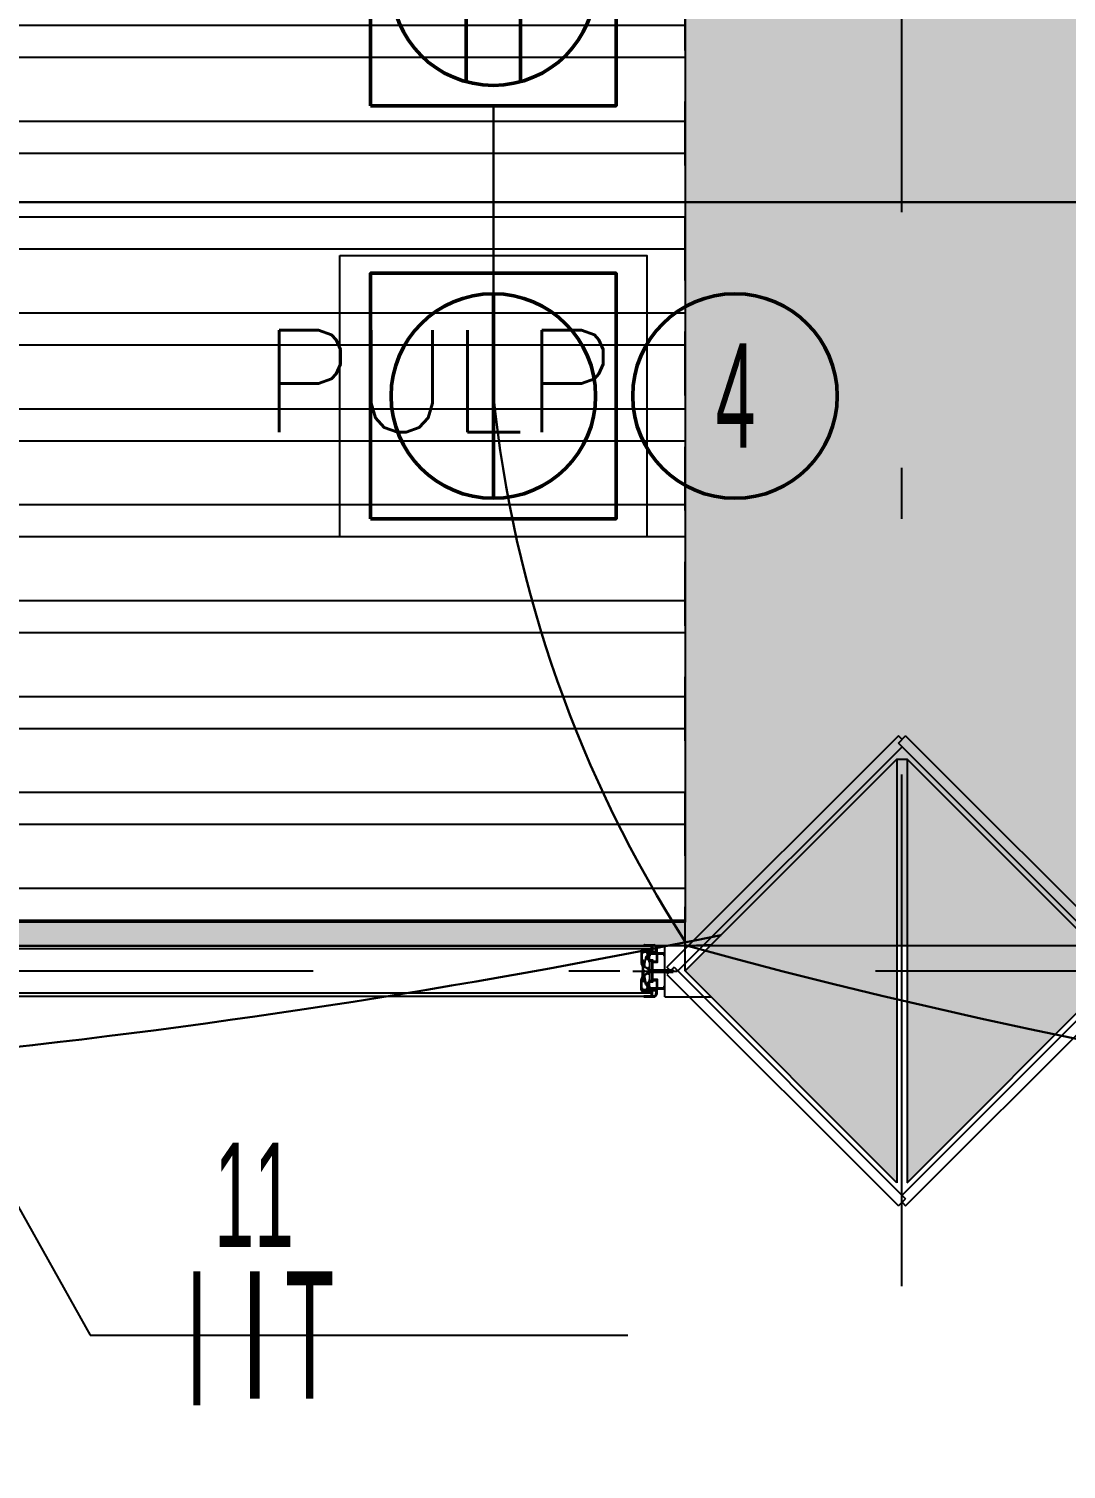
# Model space of a CAD drawing. Header units: millimetres. Extents: x 182 to 575, y -105 to 95.
# Drawn here: x 317.083 to 319.112, y -53.228 to -50.411 of the extents above; entities that cross this region are included whole.
import ezdxf
from ezdxf.enums import TextEntityAlignment as Align

# ---------------------------------------------------------------- set-up
doc = ezdxf.new("R2010")
doc.units = ezdxf.units.MM
doc.header["$MEASUREMENT"] = 0
for name, pattern in [('CONTINU', [0]), ('DASHDOT', [1, 0.5, -0.25, 0, -0.25]), ('HIDDEN2', [0.1875, 0.125, -0.0625]), ('XR_BL2_AND_MON-REV15$0$DASHDOT', [1, 0.5, -0.25, 0, -0.25])]:
    doc.linetypes.add(name, pattern=pattern)
for name, color, linetype in [('auxiliar eletrica', 1, 'Continuous'), ('base', 253, 'Continuous'), ('construir', 10, 'Continuous'), ('EIXOS', 31, 'DASHDOT'), ('EL-EQP-TOM', 10, 'Continuous'), ('ESTR', 3, 'Continuous'), ('FORRO', 253, 'Continuous'), ('Mob', 252, 'Continuous'), ('PISO', 252, 'Continuous'), ('XR_BL2_AND_MON-REV15$0$aca', 2, 'Continuous'), ('XR_BL2_AND_MON-REV15$0$EIXOS_PERFIL', 181, 'XR_BL2_AND_MON-REV15$0$DASHDOT'), ('XR_BL2_AND_MON-REV15$0$MARMORE', 7, 'Continuous'), ('XR_BL2_AND_MON-REV15$0$PERFIL_DIV', 41, 'Continuous')]:
    doc.layers.add(name, color=color, linetype=linetype)
for name, color, linetype, lineweight in [('eletroduto eletrica', 152, 'EL', 30), ('TEXTO ELETRICA', 2, 'Continuous', 20), ('Tomadas elétricas', 2, 'Continuous', 50)]:
    doc.layers.add(name, color=color, linetype=linetype, lineweight=lineweight)
doc.styles.get("Standard").update_dxf_attribs({"font": 'romans.shx'})
doc.styles.add('TECNO', font='technic_.ttf', dxfattribs={"width": 0.7})
doc.linetypes.add('EL', pattern='A,0.5,-0.2,["EL",Standard,S=0.1,R=0,X=-0.08,Y=-0.05],-0.175', length=0.875)

# ---------------------------------------------------------------- blocks, each defined once
blk = doc.blocks.new('XR_BL2_AND_MON-REV15$0$PILAR_60X60_JUNTA')
at = {"layer": 'base'}
for points in [[(-0.4143, 0.01), (0, 0.4243), (0.4143, 0.01)], [(-0.4143, -0.01), (0, -0.4243), (0.4143, -0.01)]]:
    blk.add_hatch(color=256, dxfattribs=at).paths.add_polyline_path(points)
at = {"layer": 'base', "linetype": 'ByBlock'}
for points in [[(-0.4143, 0.01), (0, 0.4243), (0.4143, 0.01)], [(-0.4143, -0.01), (0, -0.4243), (0.4143, -0.01)]]:
    blk.add_lwpolyline(points, close=True, dxfattribs=at)
at = {"layer": 'base'}
blk.add_point((0, 0), dxfattribs=at)
blk = doc.blocks.new('XR_BL2_AND_MON-REV15$0$P_M')
at = {"layer": 'XR_BL2_AND_MON-REV15$0$MARMORE'}
for p, q in [((-0.0071, 0.0354), (-0.4596, -0.4172)), ((0.0071, 0.0212), (-0.0071, 0.0354)), ((0, 0.0283), (0.0071, 0.0354)), ((0.0071, 0.0212), (-0.4455, -0.4313)), ((0.4384, -0.4243), (0, 0.0141)), ((-0.4525, -0.4243), (-0.4596, -0.4172)), ((-0.0071, -0.8697), (0.4455, -0.4172)), ((0.4455, -0.4172), (0.4596, -0.4313)), ((0.4525, -0.4243), (0.4596, -0.4172)), ((-0.4525, -0.4243), (-0.4596, -0.4313)), ((-0.4596, -0.4313), (-0.0071, -0.8839)), ((-0.4525, -0.4243), (-0.4455, -0.4313)), ((-0.4384, -0.4243), (0, -0.8627)), ((-0.0071, -0.8697), (0.0071, -0.8839)), ((0, -0.8768), (-0.0071, -0.8839))]:
    blk.add_line(p, q, dxfattribs=at)
for points in [[(0.4596, -0.4172), (0.0071, 0.0354)], [(0.0071, -0.8839), (0.4596, -0.4313)]]:
    blk.add_lwpolyline(points, dxfattribs=at)
blk = doc.blocks.new('XR_BL2_AND_MON-REV15$0$A$C03051BF2')
at = {"layer": 'XR_BL2_AND_MON-REV15$0$aca'}
for p, q in [((49.1, 20.7, -29.5), (49.1, 62.8, -29.5)), ((53.3, 20.7, -29.5), (53.3, 62.8, -29.5))]:
    blk.add_line(p, q, dxfattribs=at)
at = {"layer": 'XR_BL2_AND_MON-REV15$0$EIXOS_PERFIL'}
blk.add_line((51.2, -16.2, -29.5), (51.2, 70.7, -29.5), dxfattribs=at)
at = {"layer": 'XR_BL2_AND_MON-REV15$0$PERFIL_DIV'}
for p, q in [((53.3, 62.8, -29.5), (49.1, 62.8, -29.5)), ((53.3, 62.8, -29.5), (49.1, 62.8, -29.5)), ((49.1, 20.7, -29.5), (49.1, 62.8, -29.5)), ((53.3, 62.1, -29.5), (49.1, 62.1, -29.5)), ((53.3, 61.4, -29.5), (49.1, 61.4, -29.5)), ((53.3, 60.7, -29.5), (49.1, 60.7, -29.5)), ((53.3, 60, -29.5), (49.1, 60, -29.5)), ((53.3, 59.3, -29.5), (49.1, 59.3, -29.5)), ((53.3, 58.6, -29.5), (49.1, 58.6, -29.5)), ((53.3, 57.9, -29.5), (49.1, 57.9, -29.5)), ((53.3, 57.2, -29.5), (49.1, 57.2, -29.5)), ((53.3, 57.2, -29.5), (49.1, 57.2, -29.5)), ((53.3, 57.2, -29.5), (49.1, 57.2, -29.5)), ((53.3, 57.2, -29.5), (49.1, 57.2, -29.5)), ((53.3, 56.5, -29.5), (49.1, 56.5, -29.5)), ((53.3, 20.7, -29.5), (53.3, 62.8, -29.5)), ((13, 29, -29.5), (6.5, 29, -29.5)), ((6.6, 30.5, -29.5), (16, 30.5, -29.5)), ((13, 22, -29.5), (13, 29, -29.5)), ((14.5, 29, -29.5), (14.5, 22, -29.5)), ((16, 29, -29.5), (14.5, 29, -29.5)), ((16, 29, -29.5), (16, 30.5, -29.5)), ((53.3, 55.8, -29.5), (49.1, 55.8, -29.5)), ((53.3, 55.1, -29.5), (49.1, 55.1, -29.5)), ((53.3, 54.4, -29.5), (49.1, 54.4, -29.5)), ((53.3, 53.7, -29.5), (49.1, 53.7, -29.5)), ((53.3, 53, -29.5), (49.1, 53, -29.5)), ((53.3, 52.3, -29.5), (49.1, 52.3, -29.5)), ((53.3, 51.6, -29.5), (49.1, 51.6, -29.5)), ((53.3, 51.6, -29.5), (49.1, 51.6, -29.5)), ((53.3, 50.9, -29.5), (49.1, 50.9, -29.5)), ((53.3, 50.2, -29.5), (49.1, 50.2, -29.5)), ((53.3, 49.5, -29.5), (49.1, 49.5, -29.5)), ((53.3, 48.8, -29.5), (49.1, 48.8, -29.5)), ((53.3, 48.1, -29.5), (49.1, 48.1, -29.5)), ((53.3, 47.4, -29.5), (49.1, 47.4, -29.5)), ((53.3, 46.7, -29.5), (49.1, 46.7, -29.5)), ((53.3, 46, -29.5), (49.1, 46, -29.5)), ((53.3, 46, -29.5), (49.1, 46, -29.5)), ((53.3, 46, -29.5), (49.1, 46, -29.5)), ((53.3, 46, -29.5), (49.1, 46, -29.5)), ((53.3, 45.3, -29.5), (49.1, 45.3, -29.5)), ((53.3, 44.6, -29.5), (49.1, 44.6, -29.5)), ((53.3, 43.9, -29.5), (49.1, 43.9, -29.5)), ((53.3, 43.2, -29.5), (49.1, 43.2, -29.5)), ((53.3, 42.5, -29.5), (49.1, 42.5, -29.5)), ((53.3, 41.8, -29.5), (49.1, 41.8, -29.5)), ((53.3, 41.1, -29.5), (49.1, 41.1, -29.5)), ((53.3, 40.4, -29.5), (49.1, 40.4, -29.5)), ((53.3, 40.4, -29.5), (49.1, 40.4, -29.5)), ((53.3, 39.7, -29.5), (49.1, 39.7, -29.5)), ((53.3, 39, -29.5), (49.1, 39, -29.5)), ((53.3, 38.3, -29.5), (49.1, 38.3, -29.5)), ((53.3, 37.6, -29.5), (49.1, 37.6, -29.5)), ((53.3, 36.9, -29.5), (49.1, 36.9, -29.5)), ((53.3, 36.2, -29.5), (49.1, 36.2, -29.5)), ((53.3, 35.5, -29.5), (49.1, 35.5, -29.5)), ((53.3, 34.8, -29.5), (49.1, 34.8, -29.5)), ((53.3, 34.8, -29.5), (49.1, 34.8, -29.5)), ((53.3, 34.8, -29.5), (49.1, 34.8, -29.5)), ((53.3, 34.8, -29.5), (49.1, 34.8, -29.5)), ((53.3, 34.1, -29.5), (49.1, 34.1, -29.5)), ((53.3, 33.4, -29.5), (49.1, 33.4, -29.5)), ((53.3, 32.7, -29.5), (49.1, 32.7, -29.5)), ((53.3, 32, -29.5), (49.1, 32, -29.5)), ((53.3, 31.3, -29.5), (49.1, 31.3, -29.5)), ((53.3, 30.6, -29.5), (49.1, 30.6, -29.5)), ((53.3, 29.9, -29.5), (49.1, 29.9, -29.5)), ((53.3, 29.2, -29.5), (49.1, 29.2, -29.5)), ((53.3, 29.2, -29.5), (49.1, 29.2, -29.5)), ((53.3, 28.5, -29.5), (49.1, 28.5, -29.5)), ((86.2, 30.5, -29.5), (97, 30.5, -29.5)), ((86.2, 30.5, -29.5), (86.2, 29, -29.5)), ((86.2, 29, -29.5), (87.7, 29, -29.5)), ((87.7, 29, -29.5), (87.7, 22, -29.5)), ((89, 22, -29.5), (89, 29, -29.5)), ((89, 29, -29.5), (95.5, 29, -29.5)), ((0, 6.5, -29.5), (0, 24.7, -29.5)), ((1.5, 5.5, -29.5), (1, 5.5, -29.5)), ((1.5, 24.6, -29.5), (1.5, 22, -29.5)), ((1.5, 22, -29.5), (11, 22, -29.5)), ((8.8, 20.5, -29.5), (1.5, 20.5, -29.5)), ((1.5, 20.5, -29.5), (1.5, 5.5, -29.5)), ((8.8, 5.7, -29.5), (8.8, 20.5, -29.5)), ((14.5, 20.5, -29.5), (10, 20.5, -29.5)), ((10, 20.5, -29.5), (10, 14.1, -29.5)), ((10, 7.5, -29.5), (10, 5.7, -29.5)), ((11, 22, -29.5), (11, 22, -29.5)), ((11, 22, -29.5), (13, 22, -29.5)), ((12.6, 2.2, -29.5), (12.6, 20.4, -29.5)), ((12.6, 20.4, -29.5), (14.2, 20.4, -29.5)), ((14.2, 2.2, -29.5), (12.6, 2.2, -29.5)), ((14, 0, -29.5), (34.3, 0, -29.5)), ((14.2, 20.4, -44.2), (14.2, 15.5, -40.2)), ((14.2, 20.4, -29.5), (14.2, 15.5, -29.5)), ((14.2, 15.5, -29.5), (29.8, 15.5, -29.5)), ((20.7, 13.4, -29.5), (14.2, 13.4, -29.5)), ((14.2, 13.4, -29.5), (14.2, 2.2, -29.5)), ((14.5, 1.1, -29.5), (14.2, 1.2, -29.5)), ((14.5, 22, -29.5), (16, 22, -29.5)), ((14.5, 15.5, -29.5), (14.5, 20.5, -29.5)), ((16, 15.5, -29.5), (14.5, 15.5, -29.5)), ((14.5, 3.7, -29.5), (16, 3.7, -29.5)), ((14.5, 3.7, -29.5), (14.5, 1.1, -29.5)), ((18.4, 13, -29.5), (15.3, 11.4, -29.5)), ((18.4, 13, -29.5), (15.3, 11.4, -29.5)), ((15.3, 11.4, -29.5), (15.5, 11, -29.5)), ((15.3, 11.4, -29.5), (15.5, 11, -29.5)), ((15.5, 11, -29.5), (18.6, 12.6, -29.5)), ((15.5, 11, -29.5), (18.6, 12.6, -29.5)), ((16, 22, -29.5), (16, 15.5, -29.5)), ((16, 3.7, -29.5), (16, 1.2, -29.5)), ((16, 1.2, -29.5), (30.7, 1.2, -29.5)), ((24, 11.6, -29.5), (20.7, 13.4, -29.5)), ((21.2, 11.9, -29.5), (22.3, 10.3, -29.5)), ((21.2, 11.9, -29.5), (22.3, 10.3, -29.5)), ((22.7, 10.5, -29.5), (21.6, 12.2, -29.5)), ((22.7, 10.5, -29.5), (21.6, 12.2, -29.5)), ((23.5, 9.4, -29.5), (39, 6.1, -29.5)), ((23.5, 9.4, -29.5), (39, 6.1, -29.5)), ((39.1, 6.6, -29.5), (23.6, 9.9, -29.5)), ((39.1, 6.6, -29.5), (23.6, 9.9, -29.5)), ((29.8, 14.1, -29.5), (24, 11.6, -29.5)), ((29.8, 15.5, -29.5), (29.8, 14.1, -29.5)), ((32.6, 5.1, -29.5), (31.3, 5.1, -29.5)), ((32, 3.6, -29.5), (32.3, 3.6, -29.5)), ((32, 2.8, -29.5), (32.3, 2.8, -29.5)), ((68, 17, -29.5), (33.6, 17, -29.5)), ((33.7, 1.4, -29.5), (33.7, 1.1, -29.5)), ((34.5, 1.4, -29.5), (34.5, 1.1, -29.5)), ((37, 5.1, -29.5), (35.6, 5.1, -29.5)), ((35.9, 3.6, -29.5), (36.2, 3.6, -29.5)), ((35.9, 2.8, -29.5), (36.2, 2.8, -29.5)), ((39.6, 2.3, -29.5), (36.9, 0.7, -29.5)), ((39.8, 3.9, -29.5), (38.3, 2.9, -29.5)), ((42.1, 3, -29.5), (51, 3, -29.5)), ((49.5, 4.5, -29.5), (42.2, 4.5, -29.5)), ((43, 15.4, -29.5), (43, 17, -29.5)), ((43, 15.4, -29.5), (43, 17, -29.5)), ((59, 15.4, -29.5), (43, 15.4, -29.5)), ((59, 15.4, -29.5), (43, 15.4, -29.5)), ((48.2, 15.4, -29.5), (43.4, 7.9, -29.5)), ((48.2, 15.4, -29.5), (43.4, 7.9, -29.5)), ((43.8, 7.6, -29.5), (48.8, 15.4, -29.5)), ((43.8, 7.6, -29.5), (48.8, 15.4, -29.5)), ((54.9, 20.7, -29.5), (47.5, 20.7, -29.5)), ((53.3, 27.8, -29.5), (49.1, 27.8, -29.5)), ((53.3, 27.1, -29.5), (49.1, 27.1, -29.5)), ((53.3, 26.4, -29.5), (49.1, 26.4, -29.5)), ((53.3, 25.7, -29.5), (49.1, 25.7, -29.5)), ((53.3, 25, -29.5), (49.1, 25, -29.5)), ((53.3, 24.3, -29.5), (49.1, 24.3, -29.5)), ((53.3, 23.6, -29.5), (49.1, 23.6, -29.5)), ((53.3, 22.9, -29.5), (49.1, 22.9, -29.5)), ((53.3, 22.2, -29.5), (49.1, 22.2, -29.5)), ((53.3, 21.5, -29.5), (49.1, 21.5, -29.5)), ((49.5, 5.5, -29.5), (51, 5.5, -29.5)), ((49.5, 5.5, -29.5), (49.5, 4.5, -29.5)), ((51, 5.5, -29.5), (51, 3, -29.5)), ((52.5, 5.5, -29.5), (51, 5.5, -29.5)), ((51, 5.5, -29.5), (51, 3, -29.5)), ((51, 5.5, -29.5), (51, 3, -29.5)), ((51, 5.5, -29.5), (51, 3, -29.5)), ((59.9, 3, -29.5), (51, 3, -29.5)), ((52.5, 5.5, -29.5), (52.5, 4.5, -29.5)), ((52.5, 4.5, -29.5), (59.8, 4.5, -29.5)), ((58.2, 7.6, -29.5), (53.2, 15.4, -29.5)), ((58.2, 7.6, -29.5), (53.2, 15.4, -29.5)), ((53.8, 15.4, -29.5), (58.6, 7.9, -29.5)), ((53.8, 15.4, -29.5), (58.6, 7.9, -29.5)), ((59, 17, -29.5), (59, 15.4, -29.5)), ((59, 17, -29.5), (59, 15.4, -29.5)), ((62.2, 3.9, -29.5), (63.7, 2.9, -29.5)), ((62.4, 2.3, -29.5), (65.1, 0.7, -29.5)), ((62.9, 6.6, -29.5), (78.4, 9.9, -29.5)), ((62.9, 6.6, -29.5), (78.4, 9.9, -29.5)), ((78.5, 9.4, -29.5), (63, 6.1, -29.5)), ((78.5, 9.4, -29.5), (63, 6.1, -29.5)), ((65, 5.1, -29.5), (66.4, 5.1, -29.5)), ((66.1, 3.6, -29.5), (65.8, 3.6, -29.5)), ((66.1, 2.8, -29.5), (65.8, 2.8, -29.5)), ((67.5, 1.4, -29.5), (67.5, 1.1, -29.5)), ((88, 0, -29.5), (67.7, 0, -29.5)), ((68.3, 1.4, -29.5), (68.3, 1.1, -29.5)), ((69.4, 5.1, -29.5), (70.7, 5.1, -29.5)), ((70, 3.6, -29.5), (69.7, 3.6, -29.5)), ((70, 2.8, -29.5), (69.7, 2.8, -29.5)), ((86, 1.2, -29.5), (71.3, 1.2, -29.5)), ((72.2, 15.5, -29.5), (87.7, 15.5, -29.5)), ((72.2, 15.5, -29.5), (72.2, 14.1, -29.5)), ((72.2, 14.1, -29.5), (78, 11.6, -29.5)), ((78, 11.6, -29.5), (81.3, 13.4, -29.5)), ((79.3, 10.5, -29.5), (80.4, 12.2, -29.5)), ((79.3, 10.5, -29.5), (80.4, 12.2, -29.5)), ((80.8, 11.9, -29.5), (79.7, 10.3, -29.5)), ((80.8, 11.9, -29.5), (79.7, 10.3, -29.5)), ((81.3, 13.4, -29.5), (87.8, 13.4, -29.5)), ((86.5, 11, -29.5), (83.4, 12.6, -29.5)), ((86.5, 11, -29.5), (83.4, 12.6, -29.5)), ((83.6, 13, -29.5), (86.7, 11.4, -29.5)), ((87.5, 3.7, -29.5), (86, 3.7, -29.5)), ((86, 3.7, -29.5), (86, 1.2, -29.5)), ((87.7, 22, -29.5), (86.2, 22, -29.5)), ((86.2, 22, -29.5), (86.2, 15.5, -29.5)), ((86.7, 11.4, -29.5), (86.5, 11, -29.5)), ((86.7, 11.4, -29.5), (86.5, 11, -29.5)), ((87.5, 3.7, -29.5), (87.5, 1.1, -29.5)), ((87.5, 1.1, -29.5), (87.8, 1.2, -29.5)), ((89.4, 20.4, -29.5), (87.8, 20.4, -29.5)), ((87.8, 20.4, -29.5), (87.8, 15.5, -29.5)), ((87.8, 20.4, -29.5), (92, 20.4, -29.5)), ((87.8, 13.4, -29.5), (87.8, 2.2, -29.5)), ((87.8, 2.2, -29.5), (89.4, 2.2, -29.5)), ((91, 22, -29.5), (89, 22, -29.5)), ((89.4, 2.2, -29.5), (89.4, 20.4, -29.5)), ((100.5, 22, -29.5), (91, 22, -29.5)), ((91, 22, -29.5), (91, 22, -29.5)), ((92, 20.4, -29.5), (92, 14.1, -29.5)), ((92, 7.5, -29.5), (92, 5.7, -29.5)), ((93.2, 5.7, -29.5), (93.2, 20.5, -29.5)), ((93.2, 20.5, -29.5), (100.5, 20.5, -29.5)), ((100.5, 24.6, -29.5), (100.5, 22, -29.5)), ((100.5, 20.5, -29.5), (100.5, 5.5, -29.5)), ((100.5, 5.5, -29.5), (101, 5.5, -29.5)), ((102, 6.5, -29.5), (102, 24.7, -29.5))]:
    blk.add_line(p, q, dxfattribs=at)
at = {"layer": 'XR_BL2_AND_MON-REV15$0$PERFIL_DIV', "linetype": 'Continuous'}
for p, q in [((49.1, 46.2, -29.5), (20.2, 46.2, -29.5)), ((82.2, 46.2, -29.5), (53.3, 46.2, -29.5)), ((12.6, 2.2, -29.5), (12.6, 20.4, -29.5)), ((12.6, 20.4, -29.5), (14.2, 20.4, -29.5)), ((14.2, 2.2, -29.5), (12.6, 2.2, -29.5)), ((14.2, 20.4, -29.5), (14.2, 15.5, -29.5)), ((14.2, 15.5, -29.5), (30.1, 15.5, -29.5)), ((20.7, 13.4, -29.5), (14.2, 13.4, -29.5)), ((14.2, 13.4, -29.5), (14.2, 2.2, -29.5)), ((16, 15.5, -29.5), (14.5, 15.5, -29.5)), ((33.3, 15.5, -29.5), (16, 15.5, -29.5)), ((24, 11.6, -29.5), (20.7, 13.4, -29.5)), ((29.8, 14.1, -29.5), (24, 11.6, -29.5)), ((48.7, 21.2, -29.5), (48.7, 22.7, -29.5)), ((53.7, 21.2, -29.5), (53.7, 22.7, -29.5)), ((87.8, 15.5, -29.5), (71.5, 15.5, -29.5)), ((72.2, 14.1, -29.5), (78, 11.6, -29.5)), ((78, 11.6, -29.5), (81.3, 13.4, -29.5)), ((81.3, 13.4, -29.5), (87.8, 13.4, -29.5)), ((83.6, 13, -29.5), (86.7, 11.4, -29.5)), ((87.8, 13.4, -29.5), (87.8, 2.2, -29.5)), ((87.8, 2.2, -29.5), (89.4, 2.2, -29.5)), ((89.4, 2.2, -29.5), (89.4, 15.5, -29.5))]:
    blk.add_line(p, q, dxfattribs=at)
at = {"layer": 'XR_BL2_AND_MON-REV15$0$PERFIL_DIV', "linetype": 'Continuous', "elevation": -29.5}
for points in [[(49.1, 22.7), (34, 22.7), (34, 31.9), (17.7, 31.9), (17.7, 44.7), (21.2, 44.7), (21.2, 45.2, 0.414214), (20.2, 46.2), (16.2, 46.2), (16.2, 16.2), (20.2, 16.2, 0.414214), (21.2, 17.2), (21.2, 17.7), (17.7, 17.7), (17.7, 30.4), (32.5, 30.4), (32.5, 22.7), (29.8, 22.7), (29.8, 15.5), (33.5, 15.5, 0.414214), (34, 16), (34, 17), (31.3, 17), (31.3, 21.2), (49.1, 21.2)], [(53.3, 21.2), (70.7, 21.2), (70.7, 17), (68, 17), (68, 16, 0.414214), (68.5, 15.5), (72.2, 15.5), (72.2, 22.7), (69.5, 22.7), (69.5, 30.4), (84.7, 30.4), (84.7, 17), (81.2, 17), (81.2, 16.5, 0.414214), (82.2, 15.5), (86.2, 15.5), (86.2, 46.2), (82.2, 46.2, 0.414214), (81.2, 45.2), (81.2, 44.7), (84.7, 44.7), (84.7, 31.9), (68, 31.9), (68, 22.7), (53.3, 22.7)]]:
    blk.add_lwpolyline(points, format="xyb", close=True, dxfattribs=at)
at = {"layer": 'XR_BL2_AND_MON-REV15$0$PERFIL_DIV'}
for centre, radius, start, end in [((6.1, 24.5, -29.5), 6.07, 84.5687, 179.4057), ((6.1, 24.5, -29.5), 4.57, 84.5687, 179.4057), ((95.9, 24.5, -29.5), 6.07, 0.5943, 95.4313), ((95.9, 24.5, -29.5), 4.57, 0.5943, 95.4313), ((1, 6.5, -29.5), 1, 180, 270), ((15.4, 6.5, -29.5), 6.6, 186.584, 258.1632), ((3.6, 10.8, -29.5), 7.23, 332.7929, 27.2071), ((15, 6.2, -29.5), 5.05, 185.254, 260.0798), ((19.6, 10.8, -29.5), 2.5, 32.962, 117.7277), ((19.6, 10.8, -29.5), 2.5, 32.962, 117.7277), ((19.6, 10.8, -29.5), 2, 32.962, 117.7277), ((19.6, 10.8, -29.5), 2, 32.962, 117.7277), ((24, 11.3, -29.5), 2, 212.962, 257.0888), ((24, 11.3, -29.5), 2, 212.962, 257.0888), ((24, 11.3, -29.5), 1.5, 212.962, 257.0888), ((24, 11.3, -29.5), 1.5, 212.962, 257.0888), ((34.1, 3.2, -29.5), 3.55, 151.9787, 207.0357), ((30.7, 1.5, -29.5), 0.3, 270, 27.0357), ((31.3, 4.8, -29.5), 0.3, 90, 151.9787), ((34.1, 3.2, -29.5), 2.15, 169.2778, 190.7222), ((34.1, 3.2, -29.5), 1.85, 134.7519, 167.5131), ((34.1, 3.2, -29.5), 1.85, 192.4869, 257.5131), ((32.6, 4.8, -29.5), 0.3, 314.7519, 90), ((34.1, 3.2, -29.5), 2.15, 259.2778, 280.7222), ((34.3, 5, -29.5), 5, 270, 301.269), ((34.1, 3.2, -29.5), 1.85, 282.4869, 347.5131), ((35.6, 4.8, -29.5), 0.3, 90, 225.2481), ((34.1, 3.2, -29.5), 1.85, 12.4869, 45.2481), ((34.1, 3.2, -29.5), 2.15, 349.2778, 10.7222), ((37, 4.8, -29.5), 0.3, 28.0213, 90), ((34.1, 3.2, -29.5), 3.55, 0.7212, 28.0213), ((38.1, 3.3, -29.5), 0.4, 180.7212, 301.269), ((40.1, 11, -29.5), 5, 257.0888, 317.2175), ((40.1, 11, -29.5), 5, 257.0888, 317.2175), ((40.1, 11, -29.5), 4.5, 257.0888, 317.2175), ((40.1, 11, -29.5), 4.5, 257.0888, 317.2175), ((42.1, -2, -29.5), 5, 90, 121.269), ((42.2, -0.1, -29.5), 4.68, 90, 121.269), ((61.9, 11, -29.5), 5, 222.7825, 282.9112), ((61.9, 11, -29.5), 5, 222.7825, 282.9112), ((61.9, 11, -29.5), 4.5, 222.7825, 282.9112), ((61.9, 11, -29.5), 4.5, 222.7825, 282.9112), ((59.8, -0.1, -29.5), 4.68, 58.731, 90), ((59.9, -2, -29.5), 5, 58.731, 90), ((63.9, 3.3, -29.5), 0.4, 238.731, 359.2788), ((67.9, 3.2, -29.5), 3.55, 151.9787, 179.2788), ((65, 4.8, -29.5), 0.3, 90, 151.9787), ((67.7, 5, -29.5), 5, 238.731, 270), ((67.9, 3.2, -29.5), 2.15, 169.2778, 190.7222), ((67.9, 3.2, -29.5), 1.85, 134.7519, 167.5131), ((67.9, 3.2, -29.5), 1.85, 192.4869, 257.5131), ((66.4, 4.8, -29.5), 0.3, 314.7519, 90), ((67.9, 3.2, -29.5), 2.15, 259.2778, 280.7222), ((67.9, 3.2, -29.5), 1.85, 282.4869, 347.5131), ((69.4, 4.8, -29.5), 0.3, 90, 225.2481), ((67.9, 3.2, -29.5), 1.85, 12.4869, 45.2481), ((67.9, 3.2, -29.5), 2.15, 349.2778, 10.7222), ((70.7, 4.8, -29.5), 0.3, 28.0213, 90), ((67.9, 3.2, -29.5), 3.55, 332.9643, 28.0213), ((71.3, 1.5, -29.5), 0.3, 152.9643, 270), ((78, 11.3, -29.5), 1.5, 282.9112, 327.038), ((78, 11.3, -29.5), 1.5, 282.9112, 327.038), ((78, 11.3, -29.5), 2, 282.9112, 327.038), ((78, 11.3, -29.5), 2, 282.9112, 327.038), ((82.5, 10.8, -29.5), 2.5, 62.2723, 147.038), ((82.5, 10.8, -29.5), 2.5, 62.2723, 147.038), ((82.5, 10.8, -29.5), 2, 62.2723, 147.038), ((82.5, 10.8, -29.5), 2, 62.2723, 147.038), ((87, 6.2, -29.5), 5.05, 279.9202, 354.746), ((86.6, 6.5, -29.5), 6.6, 281.8368, 353.416), ((98.4, 10.8, -29.5), 7.23, 152.7929, 207.2071), ((101, 6.5, -29.5), 1, 270, 0)]:
    blk.add_arc(centre, radius, start, end, dxfattribs=at)
at = {"layer": 'XR_BL2_AND_MON-REV15$0$PERFIL_DIV', "extrusion": (0, 0, -1)}
blk.add_ellipse((51.2, 20.7, -29.5), major_axis=(-3.7, 0), ratio=0.462085, start_param=3.141593, end_param=6.283185, dxfattribs=at)
blk.add_ellipse((51.2, 20.7, -29.5), major_axis=(-3.7, 0), ratio=0.462085, start_param=3.141593, end_param=6.283185, dxfattribs=at)
blk = doc.blocks.new('EL-EQP-TOM-220-PISO')
at = {"layer": 'Tomadas elétricas', "color": 150}
blk.add_lwpolyline([(-4.957, 4.957), (4.957, 4.957), (4.957, -4.957), (-4.957, -4.957)], close=True, dxfattribs=at)
for points in [[(-3.983, 1.095), (3.983, 1.095)], [(-3.981, -1.102), (3.981, -1.102)]]:
    blk.add_lwpolyline(points, dxfattribs=at)
at = {"layer": 'Tomadas elétricas', "color": 150, "ltscale": 0.3}
blk.add_circle((0, 0), 4.131, dxfattribs=at)
blk = doc.blocks.new('TOMADA PISO 127')
at = {"layer": 'Tomadas elétricas', "color": 82}
blk.add_lwpolyline([(48526.348, 19727.161), (48526.348, 19742.521), (48541.708, 19742.521), (48541.708, 19727.161)], close=True, dxfattribs=at)
blk.add_lwpolyline([(48534.028, 19728.441), (48534.028, 19741.241)], dxfattribs=at)
at = {"layer": 'Tomadas elétricas', "color": 82, "ltscale": 0.3}
blk.add_circle((48534.028, 19734.841), 6.4, dxfattribs=at)

msp = doc.modelspace()

# ---------------------------------------------------------------- hatches: boundary and pattern name
at = {"layer": 'FORRO', "transparency": 33554602}
h = msp.add_hatch(color=256, dxfattribs=at)
h.dxf.hatch_style = 1
h.paths.add_polyline_path([(315.0651, -44.0918), (318.3666, -44.0918), (318.3666, -52.1584), (317.2461, -52.1584), (317.2753, -52.2034), (337.1666, -52.2034), (337.4408, -51.9291), (337.4408, -47.6484), (339.3689, -47.6163), (339.3689, -43.7234), (337.9375, -43.7234), (337.5408, -44.1201), (337.0812, -43.6463), (337.4708, -43.2567), (337.4708, -41.4784), (312.6108, -41.5684), (312.6358, -43.2817), (313.0004, -43.6463), (312.5479, -44.113), (312.1416, -43.7209), (310.6855, -43.7234), (310.6855, -47.6434), (312.6358, -47.6434), (312.6408, -51.9291), (312.9151, -52.2034), (317.2753, -52.2034), (317.2461, -52.1584), (315.0651, -52.1584)])
h.paths.add_polyline_path([(319.2151, -44.0918), (324.6166, -44.0918), (324.6166, -52.1584), (319.2151, -52.1584)], flags=16)
h.paths.add_polyline_path([(325.4651, -44.0918), (330.8666, -44.0918), (330.8666, -52.1584), (325.4651, -52.1584)], flags=16)
h.paths.add_polyline_path([(331.7151, -44.0918), (335.0166, -44.0918), (335.0166, -52.1584), (331.7151, -52.1584)], flags=16)
at = {"layer": 'FORRO'}
h = msp.add_hatch(dxfattribs=at)
h.set_pattern_fill('ANSI32', color=256, scale=0.5, angle=135)
h.set_pattern_definition([(180, (318.36656, -44.09179), (-1e-17, -0.1875), []), (180, (318.30406, -44.02929), (-1e-17, -0.1875), [])])
h.paths.add_polyline_path([(318.3666, -44.0918), (315.0651, -44.0918), (315.0651, -52.1584), (318.3666, -52.1584)])

# ---------------------------------------------------------------- linework, layer by layer
at = {"layer": 'auxiliar eletrica'}
for p, q in [((316.8967, -52.4196, -195.166), (317.2032, -52.9654, -195.166)), ((317.4488, -52.9654, -195.166), (318.2544, -52.9654, -195.166))]:
    msp.add_line(p, q, dxfattribs=at)
at = {"layer": 'auxiliar eletrica', "linetype": 'CONTINU', "ltscale": 0.025}
msp.add_line((317.2032, -52.9654, -195.166), (317.4488, -52.9654, -195.166), dxfattribs=at)
at = {"layer": 'base'}
msp.add_line((318.3268, -52.3038, -2360.3554), (318.3268, -52.2038), dxfattribs=at)
for points in [[(316.6809, -52.2101), (316.6809, -52.2041), (318.3011, -52.2041), (318.3011, -52.2101)], [(316.6809, -52.2971), (316.6809, -52.3031), (318.3011, -52.3031), (318.3011, -52.2971)]]:
    msp.add_lwpolyline(points, close=True, dxfattribs=at)
for points in [[(318.3268, -52.2038), (318.4166, -52.2038)], [(318.3268, -52.3038), (318.417, -52.3038)]]:
    msp.add_lwpolyline(points, dxfattribs=at)
at = {"layer": 'construir'}
msp.add_lwpolyline([(310.6855, -47.6434), (312.6358, -47.6434), (312.6358, -51.9241), (312.9151, -52.2034), (318.374, -52.2034), (318.4184, -52.2015), (318.7808, -51.8391), (318.8008, -51.8391), (319.1667, -52.205), (319.2076, -52.2035), (321.9158, -52.2035), (321.9158, -52.1584), (324.7116, -52.1584), (325.0408, -51.8291), (325.3701, -52.1584), (328.1658, -52.1584), (328.1658, -52.2035), (330.874, -52.2035), (330.9145, -52.2054), (331.2915, -51.8298)], dxfattribs=at)
at = {"layer": 'EIXOS', "linetype": 'DASHDOT', "ltscale": 2}
for p, q in [((318.7908, -54.9696), (318.7908, -38.1867)), ((301.9392, -52.2534), (348.455, -52.2534))]:
    msp.add_line(p, q, dxfattribs=at)
at = {"layer": 'eletroduto eletrica'}
for p, q in [((317.9916, -50.5618), (317.9916, -51.1293)), ((329.8699, -50.7502), (312.245, -50.7502))]:
    msp.add_line(p, q, dxfattribs=at)
msp.add_lwpolyline([(319.9197, -50.7502), (312.3459, -50.7502), (312.3454, -50.1366)], dxfattribs=at)
for centre, radius, start, end in [((320.4076, -50.8791), 2.4289, 185.912, 212.8715), ((315.3408, -37.1404, -195.166), 15.3582, 270, 281.62888), ((321.5391, -40.6246), 12.0055, 254.6774, 284.85303)]:
    msp.add_arc(centre, radius, start, end, dxfattribs=at)
at = {"layer": 'ESTR', "color": 1, "linetype": 'HIDDEN2'}
msp.add_line((318.3666, -52.2534), (318.3666, -43.6534), dxfattribs=at)
at = {"layer": 'FORRO'}
msp.add_line((312.9151, -52.2034), (337.1237, -52.2034), dxfattribs=at)
at = {"layer": 'FORRO', "color": 2, "elevation": 195.166}
msp.add_lwpolyline([(310.6855, -43.7234), (310.6855, -47.6434), (312.6358, -47.6434), (312.6408, -51.9291), (312.9151, -52.2034), (337.1666, -52.2034), (337.4408, -51.9291), (337.4408, -47.6484), (339.3689, -47.6163), (339.3689, -43.7234), (337.9375, -43.7234), (337.5408, -44.1201), (337.0812, -43.6463), (337.4708, -43.2567), (337.4708, -41.4784), (312.6108, -41.5684), (312.6358, -43.2817), (313.0004, -43.6463), (312.5479, -44.113), (312.1416, -43.7209)], close=True, dxfattribs=at)
at = {"layer": 'FORRO'}
msp.add_lwpolyline([(315.0651, -44.0918), (318.3666, -44.0918), (318.3666, -52.1584), (315.0651, -52.1584)], close=True, dxfattribs=at)
at = {"layer": 'Mob'}
msp.add_lwpolyline([(317.6916, -50.8543), (318.2916, -50.8543), (318.2916, -51.4043), (317.6916, -51.4043)], close=True, dxfattribs=at)
at = {"layer": 'Tomadas elétricas', "color": 82, "ltscale": 0.3}
msp.add_circle((318.4642, -51.1293), 0.2, dxfattribs=at)

# ---------------------------------------------------------------- block references
at = {"layer": 'auxiliar eletrica', "xscale": 0.03125, "yscale": 0.03125, "zscale": 0.03125}
msp.add_blockref('TOMADA PISO 127', (-1198.6968, -667.8431), dxfattribs=at)
at = {"layer": 'base', "rotation": 89.99999999999999}
for name, p in [('XR_BL2_AND_MON-REV15$0$P_M', (318.3666, -52.2534, 177.5225)), ('XR_BL2_AND_MON-REV15$0$PILAR_60X60_JUNTA', (318.7908, -52.2534))]:
    msp.add_blockref(name, p, dxfattribs=at)
at = {"layer": 'base', "xscale": 0.001000000000033197, "yscale": 0.001000000000033197, "zscale": 0.001000000000033197, "rotation": 270}
msp.add_blockref('XR_BL2_AND_MON-REV15$0$A$C03051BF2', (318.2806, -52.2024, 0.0295), dxfattribs=at)
at = {"layer": 'EL-EQP-TOM', "lineweight": 9, "xscale": 0.04841882281737001, "yscale": 0.04841882281737001, "zscale": 0.04841882281737001, "rotation": 90}
msp.add_blockref('EL-EQP-TOM-220-PISO', (317.9916, -50.3218), dxfattribs=at)

# ---------------------------------------------------------------- texts
at = {"layer": 'PISO', "insert": (318.2324, -51.0002), "char_height": 0.2, "attachment_point": 3}
msp.add_mtext_dynamic_manual_height_columns('PULP', width=1.519983, gutter_width=1, heights=[0], dxfattribs=at)
at = {"layer": 'TEXTO ELETRICA', "color": 150, "linetype": 'CONTINU', "ltscale": 0.025, "style": 'TECNO', "width": 0.55}
msp.add_text('l', height=0.249, rotation=180, dxfattribs=at).set_placement((317.4116, -52.9654, -195.166), align=Align.MIDDLE_CENTER)
at = {"layer": 'TEXTO ELETRICA', "color": 150, "linetype": 'CONTINU', "ltscale": 0.025, "style": 'TECNO'}
for s, width, p in [('I', 0.7, (317.5251, -52.9654, -195.166)), ('T', 0.55, (317.6326, -52.9654, -195.166))]:
    msp.add_text(s, height=0.249, dxfattribs=dict(at, width=width)).set_placement(p, align=Align.MIDDLE_CENTER)
at = {"layer": 'TEXTO ELETRICA', "color": 114, "ltscale": 1.8, "true_color": 0x139b48, "insert": (318.4652, -51.0263), "char_height": 0.20372, "attachment_point": 2, "style": 'TECNO'}
msp.add_mtext_dynamic_manual_height_columns('{\\W0.6;4}', width=1.268215, gutter_width=1.181, heights=[0], dxfattribs=at)
at = {"layer": 'TEXTO ELETRICA', "color": 150, "ltscale": 1.8, "insert": (317.5236, -52.5895, -195.166), "char_height": 0.20372, "attachment_point": 2, "style": 'TECNO'}
msp.add_mtext_dynamic_manual_height_columns('{\\W0.6;11}', width=1.268215, gutter_width=1.181, heights=[0], dxfattribs=at)

doc.saveas('drawing.dxf')
